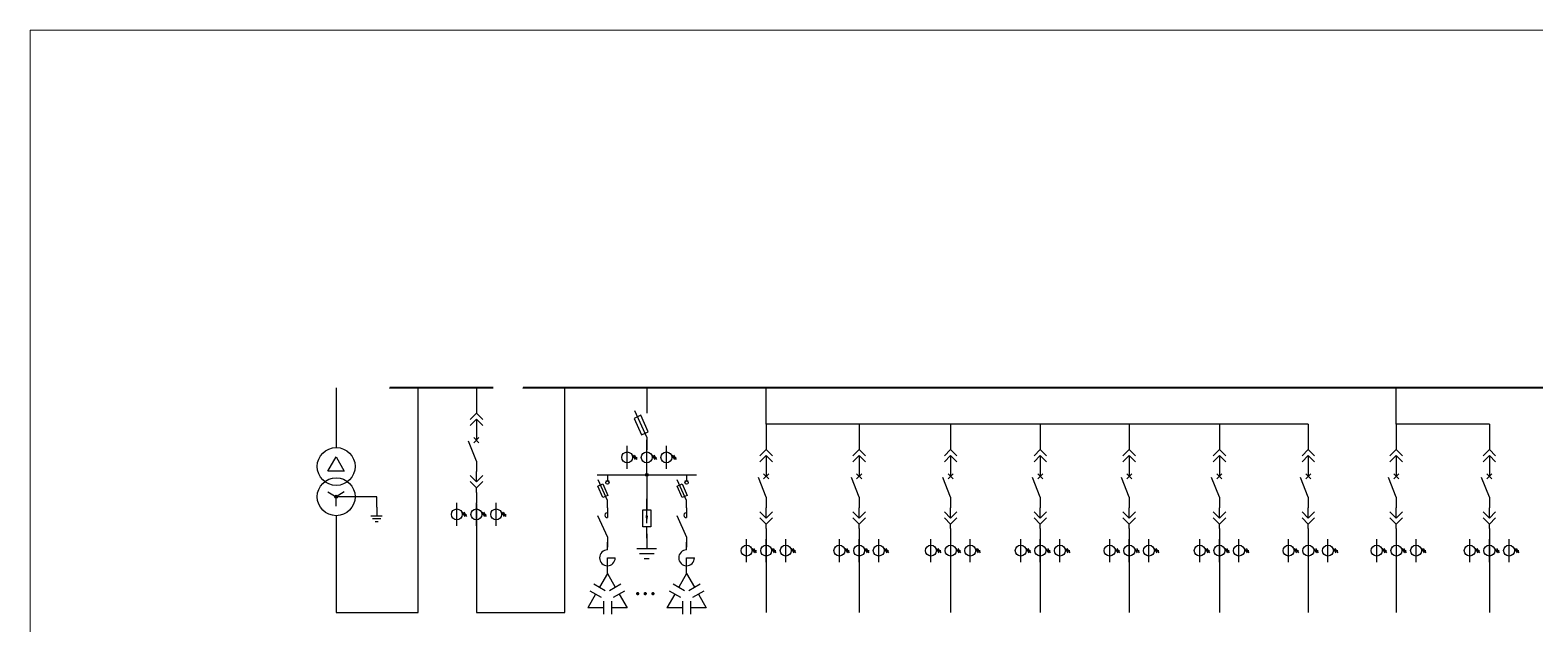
# Model space of a CAD drawing. Header units: millimetres. Extents: x -3460 to -460, y 6070 to 9130.
# Drawn here: x -2247.4 to -2140, y 7219.7 to 7262.1 of the extents above; entities that cross this region are included whole.
import ezdxf

# ---------------------------------------------------------------- set-up
doc = ezdxf.new("R2010")
doc.units = ezdxf.units.MM
doc.header["$LTSCALE"] = 1000
doc.header["$MEASUREMENT"] = 0
doc.linetypes.add('CENTER', pattern=[2, 1.25, -0.25, 0.25, -0.25])
doc.linetypes.add('CONTINOUS', pattern=[0])
doc.styles.get("Standard").update_dxf_attribs({"font": 'arial.ttf'})

# ---------------------------------------------------------------- blocks, each defined once
blk = doc.blocks.new('DYDQAA05')
at = {"color": 0}
blk.add_lwpolyline([(0, 0), (0, -7)], dxfattribs=at)
blk = doc.blocks.new('DYDQAA03')
at = {"color": 0}
for points in [[(0, 0), (0, -1.5)], [(-2.12, -3.62), (0, -1.5)], [(-2.12, -5.62), (0, -3.5)], [(2.12, -3.62), (0, -1.5)], [(2.12, -5.62), (0, -3.5)], [(0, -3.5), (0, -7)]]:
    blk.add_lwpolyline(points, dxfattribs=at)
blk = doc.blocks.new('DYDQAA09')
at = {"color": 0}
blk.add_lwpolyline([(0, 0), (0, -3.5)], dxfattribs=at)
blk.add_lwpolyline([(0, 0), (0, -3.5)], dxfattribs=at)
blk.add_lwpolyline([(0, 0), (0, -3.5)], dxfattribs=at)
blk.add_lwpolyline([(0, 0), (0, -3.5)], dxfattribs=at)
blk.add_lwpolyline([(0, 0), (0, -3.5)], dxfattribs=at)
blk.add_lwpolyline([(0, 0), (0, -3.5)], dxfattribs=at)
blk.add_lwpolyline([(0, 0), (0, -3.5)], dxfattribs=at)
blk.add_lwpolyline([(0, 0), (0, -3.5)], dxfattribs=at)
blk.add_lwpolyline([(0, 0), (0, -3.5)], dxfattribs=at)
blk = doc.blocks.new('DYDQ0201')
at = {"color": 0}
for points in [[(0.86, -0.86), (-0.86, 0.86)], [(-0.86, -0.86), (0.86, 0.86)], [(0, -7), (-2.61, -0.37)]]:
    blk.add_lwpolyline(points, dxfattribs=at)
blk = doc.blocks.new('DYDQAA04')
at = {"color": 0}
for points in [[(0, -3.5), (0, 0)], [(-2.12, -1.38), (0, -3.5)], [(-2.12, -3.38), (0, -5.5)], [(2.12, -1.38), (0, -3.5)], [(2.12, -3.38), (0, -5.5)], [(0, -7), (0, -5.5)]]:
    blk.add_lwpolyline(points, dxfattribs=at)
blk = doc.blocks.new('A$C03DD39B5')
for p, q in [((417, 475), (283, 392)), ((350, 333), (350, 467)), ((417, 422), (283, 339))]:
    blk.add_line(p, q)
blk.add_lwpolyline([(700, 167), (0, 167)])
blk.add_circle((350, 167), 167)
blk = doc.blocks.new('$element$00000530')
for points in [[(-0.291, -0.342), (-0.139, -0.275), (0.017, -0.625), (-0.136, -0.693), (-0.291, -0.342)], [(0, -1), (0, -0.78), (-0.283, -0.152)], [(-0.05, -0.183), (0.05, -0.183)], [(0, 0), (0, -0.183)]]:
    blk.add_lwpolyline(points)
blk.add_circle((0, -0.233), 0.05)
at = {"flags": 9}
blk.add_attdef('S', (0, 0), '', height=0.00000667, dxfattribs=at)
blk = doc.blocks.new('M_M4')
blk.add_line((-0.25, -0.2), (0, -0.75))
for points in [[(0, 0), (0, -0.25)], [(0, -0.75), (0, -1)]]:
    blk.add_lwpolyline(points)
blk.add_arc((-0.008, -0.192), 0.0589, 81.8699, 278.1301)
at = {"width": 0.8, "flags": 9}
blk.add_attdef('S', (0.25, -0.5), '', height=0.2, dxfattribs=at)
blk = doc.blocks.new('M_M23')
for p, q in [((0, -0.25), (0, -0.5)), ((0, -0.5), (-0.25, -0.5))]:
    blk.add_line(p, q)
for points in [[(0, 0), (0, -0.25)], [(0, -0.75), (0, -1)]]:
    blk.add_lwpolyline(points)
blk.add_arc((0, -0.5), 0.25, 270, 180)
at = {"width": 0.8, "flags": 9}
blk.add_attdef('S', (0.25, -0.5), '', height=0.2, dxfattribs=at)
blk = doc.blocks.new('M_M44IVD')
for points in [[(0, 0), (-0.2, -0.346)], [(0, 0), (0.2, -0.346)], [(-0.344, -0.263), (-0.056, -0.43)], [(0.056, -0.43), (0.344, -0.263)], [(-0.3, -0.52), (-0.5, -0.866)], [(-0.444, -0.436), (-0.156, -0.603)], [(-0.1, -0.699), (-0.1, -1.033)], [(0.1, -0.699), (0.1, -1.033)], [(0.156, -0.603), (0.444, -0.436)], [(0.3, -0.52), (0.5, -0.866)], [(-0.1, -0.866), (-0.5, -0.866)], [(0.5, -0.866), (0.1, -0.866)]]:
    blk.add_lwpolyline(points)
at = {"width": 0.8, "flags": 9}
blk.add_attdef('S', (0.25, -0.5), '', height=0.2, dxfattribs=at)
blk = doc.blocks.new('M_M17')
for p, q in [((-0.1, -0.717), (-0.1, -0.283)), ((-0.1, -0.283), (0.1, -0.283)), ((0.1, -0.283), (0.1, -0.717)), ((0.1, -0.717), (-0.1, -0.717)), ((0, -0.383), (0, -0.717))]:
    blk.add_line(p, q)
for points in [[(0, 0), (0, -0.283)], [(0, -0.717), (0, -1)]]:
    blk.add_lwpolyline(points)
for points in [[(-0.033, -0.567), (0.033, -0.567), (0, -0.367), (0.033, -0.567)], [(0.033, -0.567), (0, -0.367), (-0.033, -0.567), (0.033, -0.567)], [(0, -0.367), (-0.033, -0.567), (0.033, -0.567), (0, -0.367)]]:
    blk.add_solid(points)
at = {"width": 0.8, "flags": 9}
blk.add_attdef('S', (0.25, -0.5), '', height=0.2, dxfattribs=at)
blk = doc.blocks.new('M_M24')
for p, q in [((-0.25, -0.375), (0.25, -0.375)), ((-0.1875, -0.5), (0.1875, -0.5)), ((-0.0625, -0.625), (0.0625, -0.625))]:
    blk.add_line(p, q)
blk.add_lwpolyline([(0, 0), (0, -0.375)])
at = {"width": 0.8, "flags": 9}
blk.add_attdef('S', (0.25, -0.5), '', height=0.2, dxfattribs=at)

msp = doc.modelspace()

# ---------------------------------------------------------------- linework, layer by layer
at = {"color": 0}
for p, q in [((-2225.53, 7236.54, -3862.78), (-2225.53, 7232.3, -8473.73)), ((-2226.12, 7230.6, -8473.73), (-2225.53, 7231.62, -8473.73)), ((-2226.12, 7230.6, -8473.73), (-2225.53, 7231.62, -8473.73)), ((-2225.53, 7231.62, -8473.73), (-2224.95, 7230.6, -8473.73)), ((-2224.95, 7230.6, -8473.73), (-2226.12, 7230.6, -8473.73)), ((-2226.12, 7229.12, -8473.73), (-2225.53, 7228.78, -8473.73)), ((-2225.54, 7228.88, -8473.73), (-2225.63, 7228.79, -8473.73)), ((-2225.5, 7228.87, -8473.73), (-2225.63, 7228.74, -8473.73)), ((-2225.48, 7228.87, -8473.73), (-2225.62, 7228.73, -8473.73)), ((-2225.57, 7228.87, -8473.73), (-2225.62, 7228.82, -8473.73)), ((-2225.46, 7228.84, -8473.73), (-2225.6, 7228.7, -8473.73)), ((-2225.45, 7228.83, -8473.73), (-2225.59, 7228.69, -8473.73)), ((-2225.43, 7228.8, -8473.73), (-2225.55, 7228.68, -8473.73)), ((-2224.95, 7229.12, -8473.73), (-2225.53, 7228.78, -8473.73)), ((-2225.53, 7228.1, -8473.73), (-2225.53, 7228.78, -8473.73)), ((-2222.64, 7228.78, -8473.73), (-2225.53, 7228.78, -8473.73)), ((-2225.43, 7228.77, -8473.73), (-2225.53, 7228.68, -8473.73)), ((-2225.53, 7227.42, -8473.73), (-2225.53, 7220.52, -8473.73)), ((-2223.05, 7227.42, -8473.73), (-2222.24, 7227.42, -8473.73)), ((-2222.95, 7227.22, -8473.73), (-2222.34, 7227.22, -8473.73)), ((-2222.75, 7227.02, -8473.73), (-2222.54, 7227.02, -8473.73)), ((-2225.53, 7220.52, -8473.73), (-2219.67, 7220.52, -8473.73))]:
    msp.add_line(p, q, dxfattribs=at)
for p, q in [((-2219.67, 7220.52, -8473.73), (-2219.67, 7236.54, -6688.33)), ((-2209.22, 7220.52, -6688.33), (-2209.22, 7236.54, -6688.33)), ((-2194.84, 7233.96, -8071.62), (-2194.84, 7236.54, -6688.33)), ((-2194.84, 7233.96, -8071.62), (-2194.84, 7236.54, -6688.33)), ((-2149.86, 7233.96, -8071.62), (-2149.86, 7236.54, -6688.33)), ((-2156.14, 7233.96, -8071.66), (-2194.84, 7233.96, -8071.66)), ((-2143.22, 7233.96, -8071.62), (-2149.86, 7233.96, -8071.62)), ((-2206.17, 7230.34, -6688.33), (-2206.17, 7229.94, -6688.33)), ((-2203.36, 7230.43, -6688.33), (-2203.36, 7230.77, -6688.33)), ((-2215.52, 7228.3, -6688.33), (-2215.52, 7226.66, -6688.33)), ((-2215.52, 7226.66, -6688.33), (-2215.52, 7220.52, -6688.33)), ((-2194.84, 7225.72, -5870.44), (-2194.84, 7224.08, -5870.44)), ((-2188.2, 7225.72, -5870.44), (-2188.2, 7224.08, -5870.44)), ((-2181.67, 7225.72, -5870.44), (-2181.67, 7224.08, -5870.44)), ((-2175.27, 7225.72, -5870.44), (-2175.27, 7224.08, -5870.44)), ((-2168.92, 7225.72, -5870.44), (-2168.92, 7224.08, -5870.44)), ((-2162.49, 7225.72, -5870.44), (-2162.49, 7224.08, -5870.44)), ((-2156.14, 7225.72, -5870.44), (-2156.14, 7224.08, -5870.44)), ((-2149.86, 7225.72, -5870.39), (-2149.86, 7224.08, -5870.39)), ((-2143.22, 7225.72, -5870.39), (-2143.22, 7224.08, -5870.39)), ((-2194.84, 7224.08, -5870.44), (-2194.84, 7220.52, -5870.44)), ((-2188.2, 7224.08, -5870.44), (-2188.2, 7220.52, -5870.44)), ((-2181.67, 7224.08, -5870.44), (-2181.67, 7220.52, -5870.44)), ((-2175.27, 7224.08, -5870.44), (-2175.27, 7220.52, -5870.44)), ((-2168.92, 7224.08, -5870.44), (-2168.92, 7220.52, -5870.44)), ((-2162.49, 7224.08, -5870.44), (-2162.49, 7220.52, -5870.44)), ((-2156.14, 7224.08, -5870.44), (-2156.14, 7220.52, -5870.44)), ((-2149.86, 7224.08, -5870.39), (-2149.86, 7220.52, -5870.39)), ((-2143.22, 7224.08, -5870.39), (-2143.22, 7220.52, -5870.39)), ((-2215.52, 7220.52, -6688.33), (-2209.22, 7220.52, -6688.33))]:
    msp.add_line(p, q)
at = {"linetype": 'Continuous'}
for p, q in [((-2204.24, 7234.93, -6688.33), (-2203.36, 7233, -6688.33)), ((-2203.36, 7232.55, -6688.33), (-2203.36, 7232.84, -6688.33)), ((-2203.36, 7232.08, -6688.33), (-2203.36, 7232.73, -6688.33)), ((-2206.91, 7230.34, -6688.33), (-2199.8, 7230.34, -6688.33)), ((-2203.36, 7230.34, -6688.33), (-2203.36, 7227.88, -6688.33))]:
    msp.add_line(p, q, dxfattribs=at)
at = {"color": 0, "linetype": 'CENTER', "ltscale": 0.5}
msp.add_line((-2222.64, 7228.03, -8473.73), (-2222.64, 7228.78, -8473.73), dxfattribs=at)
at = {"color": 1, "lineweight": 13, "ltscale": 0.001071}
msp.add_lwpolyline([(-2247.38, 7262.05), (-1923.68, 7262.05), (-1923.68, 6960), (-2247.38, 6960)], close=True, dxfattribs=at)
at = {"color": 1, "lineweight": 40, "ltscale": 100, "elevation": -6688.33}
for points in [[(-2214.32, 7236.54), (-2221.69, 7236.54), (-2221.69, 7236.54)], [(-2120.42, 7236.54), (-2212.18, 7236.54), (-2212.18, 7236.54)]]:
    msp.add_lwpolyline(points, dxfattribs=at)
at = {"linetype": 'Continuous', "elevation": -6688.33}
for points in [[(-2203.36, 7236.54), (-2203.36, 7234.75)], [(-2203.36, 7235.63), (-2203.36, 7234.75)], [(-2203.36, 7233), (-2203.36, 7232.12)]]:
    msp.add_lwpolyline(points, dxfattribs=at)
msp.add_lwpolyline([(-2203.74, 7233.2), (-2203.26, 7233.42), (-2203.79, 7234.59), (-2204.27, 7234.37)], close=True, dxfattribs=at)
at = {"color": 0, "elevation": -8473.73}
msp.add_lwpolyline([(-2222.64, 7228.03), (-2222.64, 7227.42)], dxfattribs=at)
at = {"lineweight": -2, "ltscale": 100, "const_width": 0.117, "elevation": -6974.61}
for points in [[(-2204.07, 7221.87, 1), (-2203.95, 7221.87, 1)], [(-2203.53, 7221.87, 1), (-2203.41, 7221.87, 1)], [(-2202.98, 7221.87, 1), (-2202.86, 7221.87, 1)]]:
    msp.add_lwpolyline(points, format="xyb", close=True, dxfattribs=at)
at = {"color": 0, "linetype": 'CONTINOUS'}
for centre in [(-2225.53, 7230.94, -8473.73), (-2225.53, 7228.78, -8473.73)]:
    msp.add_circle(centre, 1.35, dxfattribs=at)
msp.add_circle((-2203.36, 7230.34, -6688.33), 0.0936)
at = {"color": 0}
msp.add_circle((-2225.53, 7228.78, -8473.73), 0.101, dxfattribs=at)

# ---------------------------------------------------------------- block references
for name, p, xscale, yscale, zscale in [('DYDQAA05', (-2215.52, 7236.54, -8889.56), 0.2128962921302706, 0.2128962921302706, 0.2128962921302706), ('DYDQAA03', (-2215.52, 7235.05, -8889.56), 0.2128962921302706, 0.2128962921302706, 0.2128962921302706), ('DYDQAA09', (-2215.52, 7233.56, -8889.56), 0.2128962921302706, 0.2128962921302706, 0.2128962921302706), ('DYDQAA05', (-2194.84, 7233.96, -8071.66), 0.2128962921302706, 0.2128962921302706, 0.2128962921302706), ('DYDQAA05', (-2188.2, 7233.96, -8071.66), 0.2128962921302706, 0.2128962921302706, 0.2128962921302706), ('DYDQAA05', (-2181.67, 7233.96, -8071.66), 0.2128962921302706, 0.2128962921302706, 0.2128962921302706), ('DYDQAA05', (-2175.27, 7233.96, -8071.66), 0.2128962921302706, 0.2128962921302706, 0.2128962921302706), ('DYDQAA05', (-2168.92, 7233.96, -8071.66), 0.2128962921302706, 0.2128962921302706, 0.2128962921302706), ('DYDQAA05', (-2162.49, 7233.96, -8071.66), 0.2128962921302706, 0.2128962921302706, 0.2128962921302706), ('DYDQAA05', (-2156.14, 7233.96, -8071.66), 0.2128962921302706, 0.2128962921302706, 0.2128962921302706), ('DYDQAA05', (-2149.86, 7233.96, -8071.62), 0.2128962921302706, 0.2128962921302706, 0.2128962921302706), ('DYDQAA05', (-2143.22, 7233.96, -8071.62), 0.2128962921302706, 0.2128962921302706, 0.2128962921302706), ('DYDQ0201', (-2215.52, 7232.81, -8889.56), 0.2128962921302706, 0.2128962921302706, 0.2128962921302706), ('DYDQAA03', (-2194.84, 7232.47, -8071.66), 0.2128962921302706, 0.2128962921302706, 0.2128962921302706), ('DYDQAA03', (-2188.2, 7232.47, -8071.66), 0.2128962921302706, 0.2128962921302706, 0.2128962921302706), ('DYDQAA03', (-2181.67, 7232.47, -8071.66), 0.2128962921302706, 0.2128962921302706, 0.2128962921302706), ('DYDQAA03', (-2175.27, 7232.47, -8071.66), 0.2128962921302706, 0.2128962921302706, 0.2128962921302706), ('DYDQAA03', (-2168.92, 7232.47, -8071.66), 0.2128962921302706, 0.2128962921302706, 0.2128962921302706), ('DYDQAA03', (-2162.49, 7232.47, -8071.66), 0.2128962921302706, 0.2128962921302706, 0.2128962921302706), ('DYDQAA03', (-2156.14, 7232.47, -8071.66), 0.2128962921302706, 0.2128962921302706, 0.2128962921302706), ('DYDQAA03', (-2149.86, 7232.47, -8071.62), 0.2128962921302706, 0.2128962921302706, 0.2128962921302706), ('DYDQAA03', (-2143.22, 7232.47, -8071.62), 0.2128962921302706, 0.2128962921302706, 0.2128962921302706), ('DYDQAA09', (-2215.52, 7231.32, -8889.56), 0.2128962921302706, 0.2128962921302706, 0.2128962921302706), ('DYDQAA09', (-2194.84, 7230.98, -8071.66), 0.2128962921302706, 0.2128962921302706, 0.2128962921302706), ('DYDQAA09', (-2188.2, 7230.98, -8071.66), 0.2128962921302706, 0.2128962921302706, 0.2128962921302706), ('DYDQAA09', (-2181.67, 7230.98, -8071.66), 0.2128962921302706, 0.2128962921302706, 0.2128962921302706), ('DYDQAA09', (-2175.27, 7230.98, -8071.66), 0.2128962921302706, 0.2128962921302706, 0.2128962921302706), ('DYDQAA09', (-2168.92, 7230.98, -8071.66), 0.2128962921302706, 0.2128962921302706, 0.2128962921302706), ('DYDQAA09', (-2162.49, 7230.98, -8071.66), 0.2128962921302706, 0.2128962921302706, 0.2128962921302706), ('DYDQAA09', (-2156.14, 7230.98, -8071.66), 0.2128962921302706, 0.2128962921302706, 0.2128962921302706), ('DYDQAA09', (-2149.86, 7230.98, -8071.62), 0.2128962921302706, 0.2128962921302706, 0.2128962921302706), ('DYDQAA09', (-2143.22, 7230.98, -8071.62), 0.2128962921302706, 0.2128962921302706, 0.2128962921302706), ('DYDQAA04', (-2215.52, 7230.58, -8889.56), 0.2128962921302706, 0.2128962921302706, 0.2128962921302706), ('DYDQ0201', (-2194.84, 7230.23, -8071.66), 0.2128962921302706, 0.2128962921302706, 0.2128962921302706), ('DYDQ0201', (-2188.2, 7230.23, -8071.66), 0.2128962921302706, 0.2128962921302706, 0.2128962921302706), ('DYDQ0201', (-2181.67, 7230.23, -8071.66), 0.2128962921302706, 0.2128962921302706, 0.2128962921302706), ('DYDQ0201', (-2175.27, 7230.23, -8071.66), 0.2128962921302706, 0.2128962921302706, 0.2128962921302706), ('DYDQ0201', (-2168.92, 7230.23, -8071.66), 0.2128962921302706, 0.2128962921302706, 0.2128962921302706), ('DYDQ0201', (-2162.49, 7230.23, -8071.66), 0.2128962921302706, 0.2128962921302706, 0.2128962921302706), ('DYDQ0201', (-2156.14, 7230.23, -8071.66), 0.2128962921302706, 0.2128962921302706, 0.2128962921302706), ('DYDQ0201', (-2149.86, 7230.23, -8071.62), 0.2128962921302706, 0.2128962921302706, 0.2128962921302706), ('DYDQ0201', (-2143.22, 7230.23, -8071.62), 0.2128962921302706, 0.2128962921302706, 0.2128962921302706), ('DYDQAA09', (-2215.52, 7229.09, -8889.56), 0.2128962921302706, 0.2128962921302706, 0.2128962921302706), ('M_M4', (-2206.17, 7228, -6688.33), 2.806660772809213, 2.806660772809213, 2.806660772809213), ('M_M4', (-2200.52, 7228, -6688.33), 2.806660772809213, 2.806660772809213, 2.806660772809213), ('DYDQAA04', (-2194.84, 7228, -8071.66), 0.2128962921302706, 0.2128962921302706, 0.2128962921302706), ('DYDQAA09', (-2194.84, 7228.74, -8071.66), 0.2128962921302706, 0.2128962921302706, 0.2128962921302706), ('DYDQAA04', (-2188.2, 7228, -8071.66), 0.2128962921302706, 0.2128962921302706, 0.2128962921302706), ('DYDQAA09', (-2188.2, 7228.74, -8071.66), 0.2128962921302706, 0.2128962921302706, 0.2128962921302706), ('DYDQAA04', (-2181.67, 7228, -8071.66), 0.2128962921302706, 0.2128962921302706, 0.2128962921302706), ('DYDQAA09', (-2181.67, 7228.74, -8071.66), 0.2128962921302706, 0.2128962921302706, 0.2128962921302706), ('DYDQAA04', (-2175.27, 7228, -8071.66), 0.2128962921302706, 0.2128962921302706, 0.2128962921302706), ('DYDQAA09', (-2175.27, 7228.74, -8071.66), 0.2128962921302706, 0.2128962921302706, 0.2128962921302706), ('DYDQAA04', (-2168.92, 7228, -8071.66), 0.2128962921302706, 0.2128962921302706, 0.2128962921302706), ('DYDQAA09', (-2168.92, 7228.74, -8071.66), 0.2128962921302706, 0.2128962921302706, 0.2128962921302706), ('DYDQAA04', (-2162.49, 7228, -8071.66), 0.2128962921302706, 0.2128962921302706, 0.2128962921302706), ('DYDQAA09', (-2162.49, 7228.74, -8071.66), 0.2128962921302706, 0.2128962921302706, 0.2128962921302706), ('DYDQAA04', (-2156.14, 7228, -8071.66), 0.2128962921302706, 0.2128962921302706, 0.2128962921302706), ('DYDQAA09', (-2156.14, 7228.74, -8071.66), 0.2128962921302706, 0.2128962921302706, 0.2128962921302706), ('DYDQAA04', (-2149.86, 7228, -8071.62), 0.2128962921302706, 0.2128962921302706, 0.2128962921302706), ('DYDQAA09', (-2149.86, 7228.74, -8071.62), 0.2128962921302706, 0.2128962921302706, 0.2128962921302706), ('DYDQAA04', (-2143.22, 7228, -8071.62), 0.2128962921302706, 0.2128962921302706, 0.2128962921302706), ('DYDQAA09', (-2143.22, 7228.74, -8071.62), 0.2128962921302706, 0.2128962921302706, 0.2128962921302706), ('M_M23', (-2206.17, 7223.3, -6688.33), -2.24532861824737, -2.24532861824737, 2.245328618247297), ('M_M24', (-2203.36, 7226.14, -6688.33), 2.806660772809213, 2.806660772809213, 2.806660772809213), ('M_M23', (-2200.52, 7223.3, -6688.33), -2.24532861824737, -2.24532861824737, 2.245328618247297), ('DYDQAA09', (-2194.84, 7226.51, -8071.66), 0.2128962921302706, 0.2128962921302706, 0.2128962921302706), ('DYDQAA09', (-2188.2, 7226.51, -8071.66), 0.2128962921302706, 0.2128962921302706, 0.2128962921302706), ('DYDQAA09', (-2181.67, 7226.51, -8071.66), 0.2128962921302706, 0.2128962921302706, 0.2128962921302706), ('DYDQAA09', (-2175.27, 7226.51, -8071.66), 0.2128962921302706, 0.2128962921302706, 0.2128962921302706), ('DYDQAA09', (-2168.92, 7226.51, -8071.66), 0.2128962921302706, 0.2128962921302706, 0.2128962921302706), ('DYDQAA09', (-2162.49, 7226.51, -8071.66), 0.2128962921302706, 0.2128962921302706, 0.2128962921302706), ('DYDQAA09', (-2156.14, 7226.51, -8071.66), 0.2128962921302706, 0.2128962921302706, 0.2128962921302706), ('DYDQAA09', (-2149.86, 7226.51, -8071.62), 0.2128962921302706, 0.2128962921302706, 0.2128962921302706), ('DYDQAA09', (-2143.22, 7226.51, -8071.62), 0.2128962921302706, 0.2128962921302706, 0.2128962921302706), ('M_M44IVD', (-2206.17, 7223.3, -6688.33), 2.806660772809213, 2.806660772809213, 2.806660772809213), ('M_M44IVD', (-2200.52, 7223.3, -6688.33), 2.806660772809213, 2.806660772809213, 2.806660772809213)]:
    msp.add_blockref(name, p, dxfattribs=dict(xscale=xscale, yscale=yscale, zscale=zscale))
at = {"linetype": 'Continuous', "xscale": 0.00233888397733859, "yscale": 0.00233888397733859, "zscale": 0.00233888397733859, "rotation": 270}
for p in [(-2205.15, 7232.4, -6688.33), (-2203.75, 7232.4, -6688.33), (-2202.35, 7232.4, -6688.33), (-2217.31, 7228.34, -6688.33), (-2215.91, 7228.34, -6688.33), (-2214.5, 7228.34, -6688.33), (-2196.63, 7225.76, -5870.44), (-2195.23, 7225.76, -5870.44), (-2193.83, 7225.76, -5870.44), (-2190, 7225.76, -5870.44), (-2188.59, 7225.76, -5870.44), (-2187.19, 7225.76, -5870.44), (-2183.47, 7225.76, -5870.44), (-2182.06, 7225.76, -5870.44), (-2180.66, 7225.76, -5870.44), (-2177.06, 7225.76, -5870.44), (-2175.66, 7225.76, -5870.44), (-2174.26, 7225.76, -5870.44), (-2170.71, 7225.76, -5870.44), (-2169.31, 7225.76, -5870.44), (-2167.91, 7225.76, -5870.44), (-2164.28, 7225.76, -5870.44), (-2162.88, 7225.76, -5870.44), (-2161.48, 7225.76, -5870.44), (-2157.94, 7225.76, -5870.44), (-2156.53, 7225.76, -5870.44), (-2155.13, 7225.76, -5870.44), (-2151.65, 7225.76, -5870.39), (-2150.24, 7225.76, -5870.39), (-2148.84, 7225.76, -5870.39), (-2145.01, 7225.76, -5870.39), (-2143.61, 7225.76, -5870.39), (-2142.2, 7225.76, -5870.39)]:
    msp.add_blockref('A$C03DD39B5', p, dxfattribs=at)
at = {"linetype": 'Continuous', "xscale": 2.33888397733859, "yscale": 2.33888397733859, "zscale": 2.33888397733859}
for p in [(-2206.17, 7230.34, -6688.33), (-2200.52, 7230.34, -6688.33)]:
    msp.add_blockref('$element$00000530', p, dxfattribs=at)
at = {"xscale": 2.806660772809213, "yscale": 2.806660772809213, "zscale": 2.806660772809213, "rotation": 180}
msp.add_blockref('M_M17', (-2203.36, 7225.83, -6688.33), dxfattribs=at)

doc.saveas('drawing.dxf')
